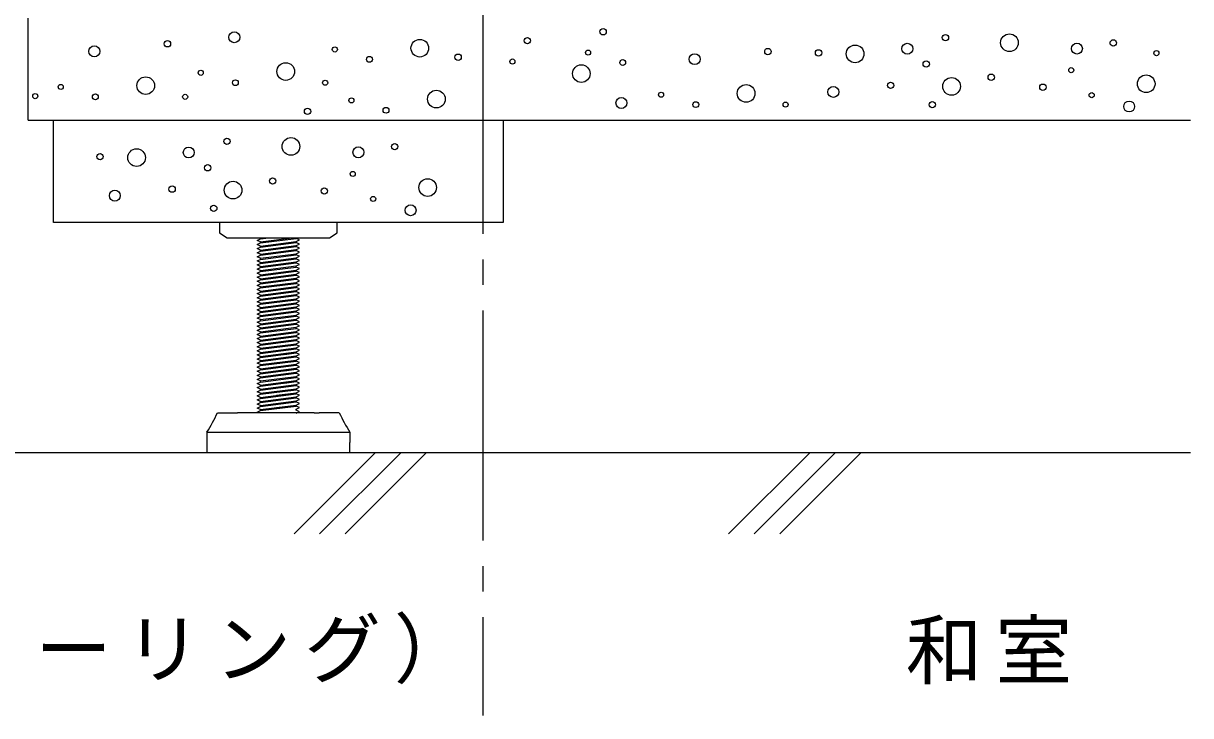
# Model space of a CAD drawing. Units: millimetres, scale not verified. Extents: x -688 to 687, y -487 to 475.
# Drawn here: x -311.1 to -82.7, y -90.3 to 45.1 of the extents above; entities that cross this region are included whole.
import ezdxf

# ---------------------------------------------------------------- set-up
doc = ezdxf.new("R2010")
doc.units = ezdxf.units.MM
doc.header["$LTSCALE"] = 5
doc.linetypes.add('CHAIN2', pattern=[12, 9, -1, 1, -1])
doc.layers.add('1-0_中心線', color=7, linetype='Continuous')
doc.layers.add('1-2_太線１', color=7, linetype='Continuous')
doc.styles.add('ＭＳ ゴシック', font='')
doc.styles.get('ＭＳ ゴシック').set_extended_font_data('MS Gothic')

msp = doc.modelspace()

# ---------------------------------------------------------------- linework, layer by layer
at = {"layer": '1-0_中心線', "linetype": 'CHAIN2'}
msp.add_line((-221.183, 168.959), (-221.183, -90.313), dxfattribs=at)
at = {"layer": '1-2_太線１'}
for p, q in [((-310.183, 26.161), (-310.183, 46.161)), ((-310.183, 26.161), (-82.652, 26.161)), ((-305.183, 26.161), (-217.183, 26.161)), ((-305.183, 6.161), (-305.183, 26.161)), ((-217.183, 26.161), (-217.183, 6.161)), ((-217.183, 6.161), (-305.183, 6.161)), ((-246.183, 6.161), (-276.183, 6.161)), ((-249.683, 4.161), (-249.683, 6.161)), ((-264.683, 2.961), (-264.683, 3.161)), ((-264.683, 2.361), (-258.46, 3.161)), ((-264.683, 2.961), (-263.127, 3.161)), ((-264.683, 2.161), (-257.683, 3.061)), ((-264.683, 1.561), (-257.683, 2.461)), ((-264.683, 2.161), (-264.683, 2.361)), ((-257.683, 3.061), (-257.683, 3.161)), ((-264.683, 0.761), (-257.683, 1.661)), ((-264.683, 1.361), (-264.683, 1.561)), ((-264.683, -0.039), (-257.683, 0.861)), ((-264.683, 0.561), (-264.683, 0.761)), ((-264.683, -0.839), (-257.683, 0.061)), ((-265.333, -2.139), (-264.683, -1.839)), ((-264.683, -2.439), (-265.333, -2.139)), ((-264.683, -0.239), (-264.683, -0.039)), ((-264.683, -1.639), (-257.683, -0.739)), ((-264.683, -1.039), (-264.683, -0.839)), ((-264.683, -2.439), (-257.683, -1.539)), ((-264.683, -1.839), (-264.683, -1.639)), ((-264.683, -3.239), (-257.683, -2.339)), ((-264.683, -2.639), (-264.683, -2.439)), ((-264.683, -4.039), (-257.683, -3.139)), ((-264.683, -3.439), (-264.683, -3.239)), ((-264.683, -4.839), (-257.683, -3.939)), ((-264.683, -4.239), (-264.683, -4.039)), ((-264.683, -5.639), (-257.683, -4.739)), ((-264.683, -5.039), (-264.683, -4.839)), ((-264.683, -6.439), (-257.683, -5.539)), ((-264.683, -5.839), (-264.683, -5.639)), ((-264.683, -7.239), (-257.683, -6.339)), ((-264.683, -6.639), (-264.683, -6.439)), ((-264.683, -8.039), (-257.683, -7.139)), ((-264.683, -7.439), (-264.683, -7.239)), ((-264.683, -8.839), (-257.683, -7.939)), ((-264.683, -8.239), (-264.683, -8.039)), ((-264.683, -9.639), (-257.683, -8.739)), ((-264.683, -9.039), (-264.683, -8.839)), ((-264.683, -10.439), (-257.683, -9.539)), ((-264.683, -9.839), (-264.683, -9.639)), ((-264.683, -11.239), (-257.683, -10.339)), ((-264.683, -10.639), (-264.683, -10.439)), ((-264.683, -12.039), (-257.683, -11.139)), ((-264.683, -11.439), (-264.683, -11.239)), ((-264.683, -12.839), (-257.683, -11.939)), ((-264.683, -12.239), (-264.683, -12.039)), ((-264.683, -13.639), (-257.683, -12.739)), ((-264.683, -13.039), (-264.683, -12.839)), ((-264.683, -14.439), (-257.683, -13.539)), ((-264.683, -13.839), (-264.683, -13.639)), ((-257.683, -13.739), (-257.683, -13.539)), ((-265.333, -14.939), (-264.683, -14.639)), ((-264.683, -15.239), (-265.333, -14.939)), ((-264.683, -14.639), (-257.683, -13.739)), ((-264.683, -15.239), (-257.683, -14.339)), ((-264.683, -14.639), (-264.683, -14.439)), ((-264.683, -15.439), (-257.683, -14.539)), ((-264.683, -16.039), (-257.683, -15.139)), ((-264.683, -15.439), (-264.683, -15.239)), ((-264.683, -16.839), (-257.683, -15.939)), ((-257.033, -14.039), (-257.683, -13.739)), ((-257.683, -14.339), (-257.033, -14.039)), ((-257.683, -14.539), (-257.683, -14.339)), ((-257.033, -14.839), (-257.683, -14.539)), ((-257.683, -15.139), (-257.033, -14.839)), ((-265.333, -18.139), (-264.683, -17.839)), ((-264.683, -18.439), (-265.333, -18.139)), ((-264.683, -16.239), (-264.683, -16.039)), ((-264.683, -17.639), (-257.683, -16.739)), ((-264.683, -17.039), (-264.683, -16.839)), ((-264.683, -18.439), (-257.683, -17.539)), ((-264.683, -18.439), (-257.683, -17.539)), ((-264.683, -17.839), (-264.683, -17.639)), ((-264.683, -18.639), (-257.683, -17.739)), ((-257.683, -18.339), (-257.033, -18.039)), ((-265.333, -20.539), (-264.683, -20.239)), ((-264.683, -20.839), (-265.333, -20.539)), ((-265.116, -19.639), (-264.683, -19.439)), ((-264.683, -19.239), (-257.683, -18.339)), ((-264.683, -19.239), (-257.683, -18.339)), ((-264.683, -18.639), (-264.683, -18.439)), ((-264.683, -18.639), (-264.683, -18.439)), ((-264.683, -20.039), (-257.683, -19.139)), ((-264.683, -19.439), (-264.683, -19.239)), ((-264.683, -19.439), (-264.683, -19.239)), ((-264.683, -20.839), (-257.683, -19.939)), ((-264.683, -20.839), (-257.683, -19.939)), ((-264.683, -20.239), (-264.683, -20.039)), ((-264.683, -21.039), (-257.683, -20.139)), ((-261.571, -19.639), (-257.683, -19.139)), ((-260.016, -19.639), (-257.683, -19.339)), ((-257.683, -19.339), (-257.683, -19.139)), ((-257.033, -19.639), (-257.683, -19.339)), ((-257.683, -20.739), (-257.033, -20.439)), ((-265.333, -22.939), (-264.683, -22.639)), ((-264.683, -21.639), (-257.683, -20.739)), ((-264.683, -21.639), (-257.683, -20.739)), ((-264.683, -21.039), (-264.683, -20.839)), ((-264.683, -21.039), (-264.683, -20.839)), ((-264.683, -22.439), (-257.683, -21.539)), ((-264.683, -22.439), (-257.683, -21.539)), ((-264.683, -21.839), (-264.683, -21.639)), ((-264.683, -21.839), (-264.683, -21.639)), ((-264.683, -23.239), (-257.683, -22.339)), ((-264.683, -23.239), (-257.683, -22.339)), ((-264.683, -22.639), (-264.683, -22.439)), ((-264.683, -22.639), (-264.683, -22.439)), ((-264.683, -23.439), (-257.683, -22.539)), ((-261.571, -22.839), (-257.683, -22.339)), ((-260.016, -22.839), (-257.683, -22.539)), ((-257.683, -22.539), (-257.683, -22.339)), ((-257.033, -22.839), (-257.683, -22.539)), ((-257.683, -23.139), (-257.033, -22.839)), ((-264.683, -23.239), (-265.333, -22.939)), ((-265.333, -25.339), (-264.683, -25.039)), ((-264.683, -24.039), (-257.683, -23.139)), ((-264.683, -24.039), (-257.683, -23.139)), ((-264.683, -23.439), (-264.683, -23.239)), ((-264.683, -23.439), (-264.683, -23.239)), ((-264.683, -24.839), (-257.683, -23.939)), ((-264.683, -24.839), (-257.683, -23.939)), ((-264.683, -24.239), (-264.683, -24.039)), ((-264.683, -24.239), (-264.683, -24.039)), ((-264.683, -25.639), (-257.683, -24.739)), ((-264.683, -25.639), (-257.683, -24.739)), ((-264.683, -25.039), (-264.683, -24.839)), ((-264.683, -25.039), (-264.683, -24.839)), ((-264.683, -25.839), (-257.683, -24.939)), ((-261.571, -25.239), (-257.683, -24.739)), ((-260.016, -25.239), (-257.683, -24.939)), ((-257.683, -24.939), (-257.683, -24.739)), ((-257.033, -25.239), (-257.683, -24.939)), ((-264.683, -25.639), (-265.333, -25.339)), ((-264.683, -26.439), (-257.683, -25.539)), ((-264.683, -26.439), (-257.683, -25.539)), ((-264.683, -25.839), (-264.683, -25.639)), ((-264.683, -25.839), (-264.683, -25.639)), ((-264.683, -27.239), (-257.683, -26.339)), ((-264.683, -27.239), (-257.683, -26.339)), ((-264.683, -26.639), (-264.683, -26.439)), ((-264.683, -26.639), (-264.683, -26.439)), ((-264.683, -28.039), (-257.683, -27.139)), ((-264.683, -27.439), (-264.683, -27.239)), ((-264.683, -27.439), (-264.683, -27.239)), ((-261.571, -27.639), (-257.683, -27.139)), ((-260.016, -27.639), (-257.683, -27.339)), ((-257.683, -25.539), (-257.033, -25.239)), ((-257.683, -27.339), (-257.683, -27.139)), ((-257.033, -27.639), (-257.683, -27.339)), ((-264.683, -28.839), (-265.333, -28.539)), ((-264.683, -28.839), (-265.333, -28.539)), ((-264.683, -28.839), (-257.683, -27.939)), ((-264.683, -28.839), (-257.683, -27.939)), ((-264.683, -28.839), (-257.683, -27.939)), ((-264.683, -28.239), (-264.683, -28.039)), ((-264.683, -29.039), (-257.683, -28.139)), ((-264.683, -29.039), (-257.683, -28.139)), ((-264.683, -29.639), (-257.683, -28.739)), ((-264.683, -29.639), (-257.683, -28.739)), ((-264.683, -29.639), (-257.683, -28.739)), ((-264.683, -29.039), (-264.683, -28.839)), ((-264.683, -29.039), (-264.683, -28.839)), ((-264.683, -29.039), (-264.683, -28.839)), ((-264.683, -30.439), (-257.683, -29.539)), ((-264.683, -29.839), (-264.683, -29.639)), ((-264.683, -29.839), (-264.683, -29.639)), ((-264.683, -29.839), (-264.683, -29.639)), ((-261.571, -30.039), (-257.683, -29.539)), ((-257.683, -28.939), (-257.683, -28.739)), ((-257.683, -29.739), (-257.683, -29.539)), ((-257.683, -29.739), (-257.683, -29.539)), ((-273.102, -31.039), (-269.183, -31.039)), ((-268.183, -31.039), (-269.183, -31.039)), ((-254.183, -31.039), (-268.183, -31.039)), ((-265.333, -30.939), (-264.683, -30.639)), ((-264.683, -30.639), (-264.683, -30.439)), ((-260.016, -30.039), (-257.683, -29.739)), ((-257.033, -30.039), (-257.683, -29.739)), ((-257.683, -30.539), (-257.683, -30.339)), ((-254.183, -31.039), (-253.183, -31.039)), ((-249.263, -31.039), (-253.183, -31.039)), ((-275.183, -34.839), (-247.183, -34.839)), ((-275.183, -34.839), (-275.183, -36.839)), ((-247.183, -34.839), (-247.183, -36.839)), ((-275.183, -36.839), (-275.183, -38.839)), ((-247.183, -38.839), (-247.183, -36.839)), ((-429.786, -38.839), (-82.652, -38.839)), ((-276.183, -38.839), (-246.183, -38.839)), ((-242.175, -38.839), (-258.109, -54.773)), ((-253.109, -54.773), (-237.175, -38.839)), ((-248.109, -54.773), (-232.175, -38.839)), ((-157.141, -38.839), (-173.075, -54.773)), ((-168.075, -54.773), (-152.141, -38.839)), ((-163.075, -54.773), (-147.141, -38.839))]:
    msp.add_line(p, q, dxfattribs=at)
for points in [[(-272.683, 6.161), (-272.683, 4.161), (-271.183, 3.161), (-251.183, 3.161), (-249.683, 4.161)], [(-264.683, 2.361), (-265.333, 2.661), (-264.683, 2.961)], [(-264.683, 1.361), (-257.683, 2.261), (-257.683, 2.461)], [(-257.683, 2.461), (-257.033, 2.761), (-257.683, 3.061)], [(-264.683, 1.561), (-265.333, 1.861), (-264.683, 2.161)], [(-264.683, 0.761), (-265.333, 1.061), (-264.683, 1.361)], [(-264.683, -0.039), (-265.333, 0.261), (-264.683, 0.561)], [(-264.683, 0.561), (-257.683, 1.461), (-257.683, 1.661)], [(-264.683, -0.239), (-257.683, 0.661), (-257.683, 0.861)], [(-264.683, -1.039), (-257.683, -0.139), (-257.683, 0.061)], [(-257.683, 1.661), (-257.033, 1.961), (-257.683, 2.261)], [(-257.683, 0.861), (-257.033, 1.161), (-257.683, 1.461)], [(-257.683, 0.061), (-257.033, 0.361), (-257.683, 0.661)], [(-264.683, -0.839), (-265.333, -0.539), (-264.683, -0.239)], [(-264.683, -1.639), (-265.333, -1.339), (-264.683, -1.039)], [(-264.683, -1.839), (-257.683, -0.939), (-257.683, -0.739)], [(-264.683, -2.639), (-257.683, -1.739), (-257.683, -1.539)], [(-257.683, -0.739), (-257.033, -0.439), (-257.683, -0.139)], [(-257.683, -1.539), (-257.033, -1.239), (-257.683, -0.939)], [(-257.683, -2.339), (-257.033, -2.039), (-257.683, -1.739)], [(-264.683, -3.239), (-265.333, -2.939), (-264.683, -2.639)], [(-264.683, -4.039), (-265.333, -3.739), (-264.683, -3.439)], [(-264.683, -4.839), (-265.333, -4.539), (-264.683, -4.239)], [(-264.683, -3.439), (-257.683, -2.539), (-257.683, -2.339)], [(-264.683, -4.239), (-257.683, -3.339), (-257.683, -3.139)], [(-264.683, -5.039), (-257.683, -4.139), (-257.683, -3.939)], [(-257.683, -3.139), (-257.033, -2.839), (-257.683, -2.539)], [(-257.683, -3.939), (-257.033, -3.639), (-257.683, -3.339)], [(-257.683, -4.739), (-257.033, -4.439), (-257.683, -4.139)], [(-264.683, -5.639), (-265.333, -5.339), (-264.683, -5.039)], [(-264.683, -6.439), (-265.333, -6.139), (-264.683, -5.839)], [(-264.683, -7.239), (-265.333, -6.939), (-264.683, -6.639)], [(-264.683, -5.839), (-257.683, -4.939), (-257.683, -4.739)], [(-264.683, -6.639), (-257.683, -5.739), (-257.683, -5.539)], [(-264.683, -7.439), (-257.683, -6.539), (-257.683, -6.339)], [(-257.683, -5.539), (-257.033, -5.239), (-257.683, -4.939)], [(-257.683, -6.339), (-257.033, -6.039), (-257.683, -5.739)], [(-257.683, -7.139), (-257.033, -6.839), (-257.683, -6.539)], [(-264.683, -8.039), (-265.333, -7.739), (-264.683, -7.439)], [(-264.683, -8.839), (-265.333, -8.539), (-264.683, -8.239)], [(-264.683, -9.639), (-265.333, -9.339), (-264.683, -9.039)], [(-264.683, -8.239), (-257.683, -7.339), (-257.683, -7.139)], [(-264.683, -9.039), (-257.683, -8.139), (-257.683, -7.939)], [(-264.683, -9.839), (-257.683, -8.939), (-257.683, -8.739)], [(-257.683, -7.939), (-257.033, -7.639), (-257.683, -7.339)], [(-257.683, -8.739), (-257.033, -8.439), (-257.683, -8.139)], [(-257.683, -9.539), (-257.033, -9.239), (-257.683, -8.939)], [(-264.683, -10.439), (-265.333, -10.139), (-264.683, -9.839)], [(-264.683, -11.239), (-265.333, -10.939), (-264.683, -10.639)], [(-264.683, -10.639), (-257.683, -9.739), (-257.683, -9.539)], [(-264.683, -11.439), (-257.683, -10.539), (-257.683, -10.339)], [(-264.683, -12.239), (-257.683, -11.339), (-257.683, -11.139)], [(-257.683, -10.339), (-257.033, -10.039), (-257.683, -9.739)], [(-257.683, -11.139), (-257.033, -10.839), (-257.683, -10.539)], [(-257.683, -11.939), (-257.033, -11.639), (-257.683, -11.339)], [(-264.683, -12.039), (-265.333, -11.739), (-264.683, -11.439)], [(-264.683, -12.839), (-265.333, -12.539), (-264.683, -12.239)], [(-264.683, -13.639), (-265.333, -13.339), (-264.683, -13.039)], [(-264.683, -13.039), (-257.683, -12.139), (-257.683, -11.939)], [(-264.683, -13.839), (-257.683, -12.939), (-257.683, -12.739)], [(-257.683, -12.739), (-257.033, -12.439), (-257.683, -12.139)], [(-257.683, -13.539), (-257.033, -13.239), (-257.683, -12.939)], [(-264.683, -14.439), (-265.333, -14.139), (-264.683, -13.839)], [(-264.683, -16.039), (-265.333, -15.739), (-264.683, -15.439)], [(-264.683, -16.239), (-257.683, -15.339), (-257.683, -15.139)], [(-264.683, -17.039), (-257.683, -16.139), (-257.683, -15.939)], [(-257.683, -15.939), (-257.033, -15.639), (-257.683, -15.339)], [(-264.683, -16.839), (-265.333, -16.539), (-264.683, -16.239)], [(-264.683, -17.639), (-265.333, -17.339), (-264.683, -17.039)], [(-264.683, -18.439), (-265.333, -18.139), (-264.683, -17.839)], [(-264.683, -17.839), (-257.683, -16.939), (-257.683, -16.739)], [(-264.683, -18.639), (-257.683, -17.739), (-257.683, -17.539)], [(-257.683, -16.739), (-257.033, -16.439), (-257.683, -16.139)], [(-257.683, -17.539), (-257.033, -17.239), (-257.683, -16.939)], [(-257.683, -18.339), (-257.033, -18.039), (-257.683, -17.739)], [(-264.683, -19.239), (-265.333, -18.939), (-264.683, -18.639)], [(-264.683, -19.239), (-265.333, -18.939), (-264.683, -18.639)], [(-264.683, -20.039), (-265.333, -19.739), (-264.683, -19.439)], [(-264.683, -20.839), (-265.333, -20.539), (-264.683, -20.239)], [(-264.683, -19.439), (-257.683, -18.539), (-257.683, -18.339)], [(-264.683, -19.439), (-257.683, -18.539), (-257.683, -18.339)], [(-264.683, -20.239), (-257.683, -19.339), (-257.683, -19.139)], [(-264.683, -21.039), (-257.683, -20.139), (-257.683, -19.939)], [(-257.683, -19.139), (-257.033, -18.839), (-257.683, -18.539)], [(-257.683, -19.139), (-257.033, -18.839), (-257.683, -18.539)], [(-257.683, -19.939), (-257.033, -19.639), (-257.683, -19.339)], [(-257.683, -20.739), (-257.033, -20.439), (-257.683, -20.139)], [(-264.683, -21.639), (-265.333, -21.339), (-264.683, -21.039)], [(-264.683, -21.639), (-265.333, -21.339), (-264.683, -21.039)], [(-264.683, -22.439), (-265.333, -22.139), (-264.683, -21.839)], [(-264.683, -22.439), (-265.333, -22.139), (-264.683, -21.839)], [(-264.683, -23.239), (-265.333, -22.939), (-264.683, -22.639)], [(-264.683, -21.839), (-257.683, -20.939), (-257.683, -20.739)], [(-264.683, -21.839), (-257.683, -20.939), (-257.683, -20.739)], [(-264.683, -22.639), (-257.683, -21.739), (-257.683, -21.539)], [(-264.683, -22.639), (-257.683, -21.739), (-257.683, -21.539)], [(-264.683, -23.439), (-257.683, -22.539), (-257.683, -22.339)], [(-257.683, -21.539), (-257.033, -21.239), (-257.683, -20.939)], [(-257.683, -21.539), (-257.033, -21.239), (-257.683, -20.939)], [(-257.683, -22.339), (-257.033, -22.039), (-257.683, -21.739)], [(-257.683, -22.339), (-257.033, -22.039), (-257.683, -21.739)], [(-257.683, -23.139), (-257.033, -22.839), (-257.683, -22.539)], [(-264.683, -24.039), (-265.333, -23.739), (-264.683, -23.439)], [(-264.683, -24.039), (-265.333, -23.739), (-264.683, -23.439)], [(-264.683, -24.839), (-265.333, -24.539), (-264.683, -24.239)], [(-264.683, -24.839), (-265.333, -24.539), (-264.683, -24.239)], [(-264.683, -25.639), (-265.333, -25.339), (-264.683, -25.039)], [(-264.683, -24.239), (-257.683, -23.339), (-257.683, -23.139)], [(-264.683, -24.239), (-257.683, -23.339), (-257.683, -23.139)], [(-264.683, -25.039), (-257.683, -24.139), (-257.683, -23.939)], [(-264.683, -25.039), (-257.683, -24.139), (-257.683, -23.939)], [(-264.683, -25.839), (-257.683, -24.939), (-257.683, -24.739)], [(-257.683, -23.939), (-257.033, -23.639), (-257.683, -23.339)], [(-257.683, -23.939), (-257.033, -23.639), (-257.683, -23.339)], [(-257.683, -24.739), (-257.033, -24.439), (-257.683, -24.139)], [(-257.683, -24.739), (-257.033, -24.439), (-257.683, -24.139)], [(-257.683, -25.539), (-257.033, -25.239), (-257.683, -24.939)], [(-264.683, -26.439), (-265.333, -26.139), (-264.683, -25.839)], [(-264.683, -26.439), (-265.333, -26.139), (-264.683, -25.839)], [(-264.683, -27.239), (-265.333, -26.939), (-264.683, -26.639)], [(-264.683, -27.239), (-265.333, -26.939), (-264.683, -26.639)], [(-264.683, -26.639), (-257.683, -25.739), (-257.683, -25.539)], [(-264.683, -26.639), (-257.683, -25.739), (-257.683, -25.539)], [(-264.683, -27.439), (-257.683, -26.539), (-257.683, -26.339)], [(-264.683, -27.439), (-257.683, -26.539), (-257.683, -26.339)], [(-264.683, -28.239), (-257.683, -27.339), (-257.683, -27.139)], [(-257.683, -26.339), (-257.033, -26.039), (-257.683, -25.739)], [(-257.683, -26.339), (-257.033, -26.039), (-257.683, -25.739)], [(-257.683, -27.139), (-257.033, -26.839), (-257.683, -26.539)], [(-257.683, -27.139), (-257.033, -26.839), (-257.683, -26.539)], [(-257.683, -27.939), (-257.033, -27.639), (-257.683, -27.339)], [(-264.683, -28.039), (-265.333, -27.739), (-264.683, -27.439)], [(-264.683, -28.839), (-265.333, -28.539), (-264.683, -28.239)], [(-264.683, -29.639), (-265.333, -29.339), (-264.683, -29.039)], [(-264.683, -29.639), (-265.333, -29.339), (-264.683, -29.039)], [(-264.683, -29.639), (-265.333, -29.339), (-264.683, -29.039)], [(-264.683, -29.039), (-257.683, -28.139), (-257.683, -27.939)], [(-264.683, -29.839), (-257.683, -28.939), (-257.683, -28.739)], [(-264.683, -29.839), (-257.683, -28.939), (-257.683, -28.739)], [(-264.683, -30.639), (-257.683, -29.739), (-257.683, -29.539)], [(-257.683, -28.739), (-257.033, -28.439), (-257.683, -28.139)], [(-257.683, -29.539), (-257.033, -29.239), (-257.683, -28.939)], [(-257.683, -29.539), (-257.033, -29.239), (-257.683, -28.939)], [(-257.683, -29.539), (-257.033, -29.239), (-257.683, -28.939)], [(-264.683, -30.439), (-265.333, -30.139), (-264.683, -29.839)], [(-257.683, -30.339), (-257.033, -30.039), (-257.683, -29.739)], [(-257.683, -31.139), (-257.033, -30.839), (-257.683, -30.539)]]:
    msp.add_lwpolyline(points, dxfattribs=at)
for centre, radius in [((-269.809, 42.422), 1.071), ((-197.635, 43.49), 0.619), ((-282.888, 41.137), 0.619), ((-233.505, 40.279), 1.728), ((-212.455, 41.747), 0.619), ((-138.102, 40.166), 1.071), ((-130.632, 42.341), 0.619), ((-118.112, 41.348), 1.728), ((-104.912, 40.198), 1.071), ((-97.801, 41.309), 0.619), ((-297.212, 39.654), 1.071), ((-250.143, 40.029), 0.499), ((-226.007, 38.508), 0.619), ((-200.575, 39.406), 0.499), ((-179.711, 38.131), 1.071), ((-165.388, 39.615), 0.619), ((-155.474, 39.36), 0.619), ((-148.319, 39.161), 1.728), ((-89.356, 39.309), 0.499), ((-259.746, 35.713), 1.728), ((-243.361, 38.091), 0.571), ((-215.395, 37.663), 0.499), ((-201.895, 35.298), 1.728), ((-193.793, 37.469), 0.571), ((-134.408, 37.174), 0.619), ((-287.149, 32.945), 1.728), ((-276.384, 35.463), 0.499), ((-129.44, 32.802), 1.728), ((-121.689, 34.591), 0.619), ((-106.023, 35.976), 0.499), ((-91.356, 33.309), 1.728), ((-303.787, 32.695), 0.499), ((-269.602, 33.525), 0.571), ((-252.025, 33.525), 0.499), ((-230.267, 30.315), 1.728), ((-169.648, 31.423), 1.728), ((-152.573, 31.725), 1.071), ((-141.364, 33.001), 0.619), ((-111.578, 32.643), 0.619), ((-308.769, 30.896), 0.499), ((-297.005, 30.757), 0.571), ((-279.428, 30.757), 0.499), ((-246.905, 30.065), 0.499), ((-194.056, 29.554), 1.071), ((-186.286, 31.173), 0.499), ((-179.505, 29.235), 0.571), ((-161.928, 29.235), 0.499), ((-133.216, 29.225), 0.619), ((-102.023, 31.087), 0.499), ((-94.69, 28.865), 1.071), ((-255.485, 27.905), 0.619), ((-240.123, 28.128), 0.571), ((-288.935, 18.865), 1.728), ((-278.719, 19.87), 1.071), ((-271.248, 22.045), 0.619), ((-258.728, 21.051), 1.728), ((-245.528, 19.902), 1.071), ((-238.417, 21.013), 0.619), ((-296.09, 19.064), 0.619), ((-275.024, 16.877), 0.619), ((-246.639, 15.679), 0.499), ((-270.056, 12.505), 1.728), ((-262.305, 14.294), 0.619), ((-231.972, 13.013), 1.728), ((-293.189, 11.428), 1.071), ((-281.98, 12.704), 0.619), ((-252.195, 12.346), 0.619), ((-273.832, 8.928), 0.619), ((-242.639, 10.79), 0.499), ((-235.306, 8.568), 1.071)]:
    msp.add_circle(centre, radius, dxfattribs=at)
for centre, start, end in [((-300.388, -18.57), 327.159, 335.44019), ((-221.977, -18.57), 204.5598, 212.84099)]:
    msp.add_arc(centre, 30, start, end, dxfattribs=at)

# ---------------------------------------------------------------- texts
at = {"layer": '1-0_中心線', "char_height": 11, "attachment_point": 7, "style": 'ＭＳ ゴシック'}
for s, insert in [('\\T1.17;洋室（フローリング）', (-396.567, -84.176)), ('\\T1.17;和室', (-138.406, -84.176))]:
    msp.add_mtext(s, dxfattribs=dict(at, insert=insert))

doc.saveas('drawing.dxf')
